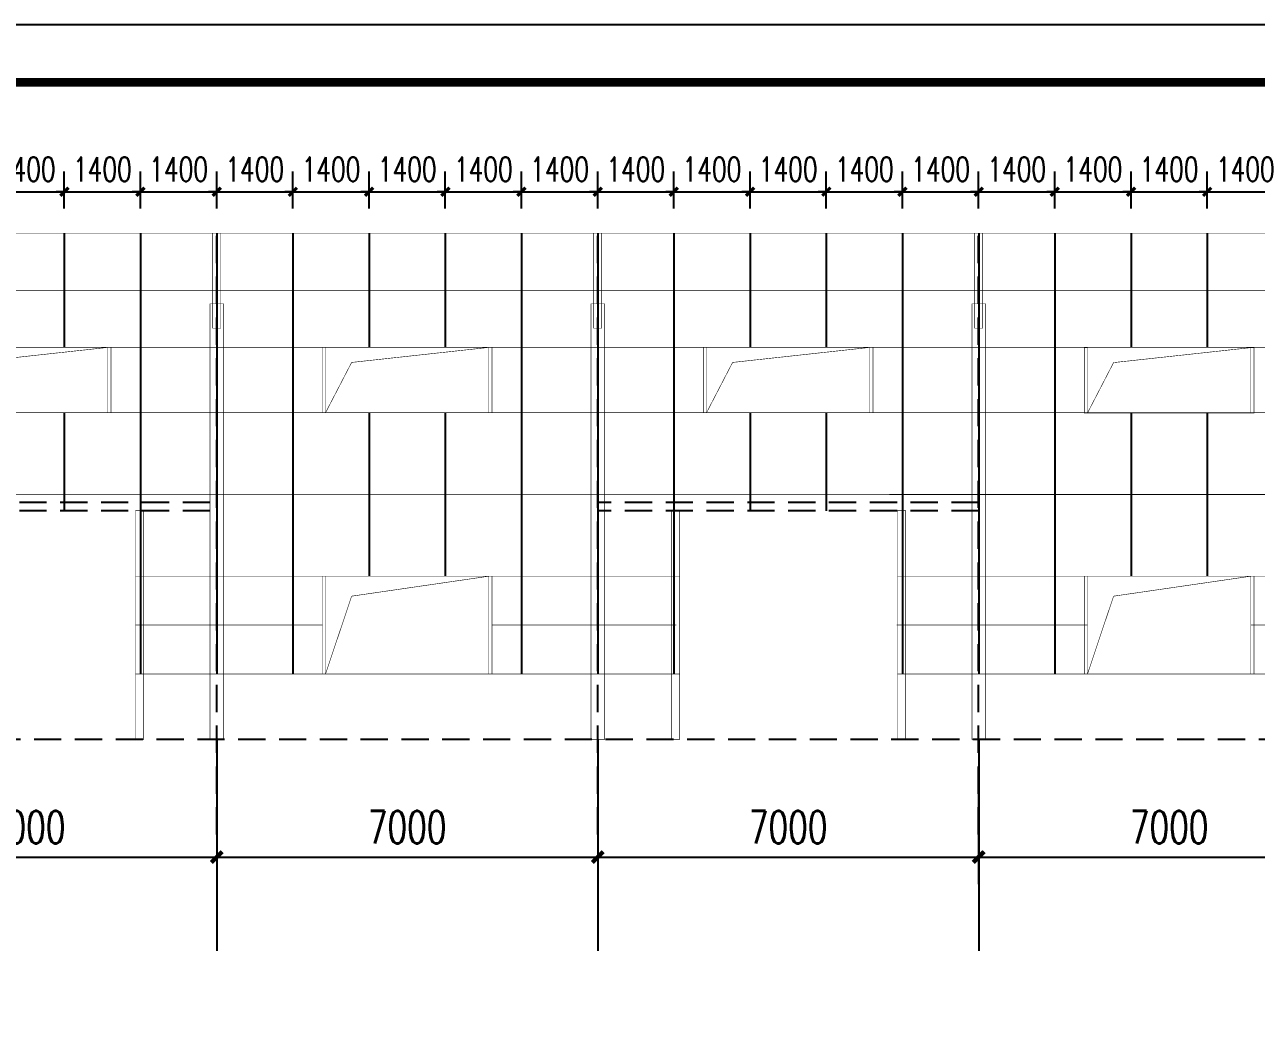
# Model space of a CAD drawing. Extents: x 180850 to 1400258, y 48356 to 327067.
# Drawn here: x 1223634 to 1246266, y 180570 to 199123 of the extents above; entities that cross this region are included whole.
import ezdxf

# ---------------------------------------------------------------- set-up
doc = ezdxf.new("R2010")
doc.units = 0
doc.header["$LTSCALE"] = 1000
doc.linetypes.add('DASHED', pattern=[0.75, 0.5, -0.25])
for name, color, linetype in [('AXIS', 3, 'Continuous'), ('LT', 27, 'Continuous'), ('PUB_TITLE', 4, 'Continuous')]:
    doc.layers.add(name, color=color, linetype=linetype)
doc.styles.add('_TCH_DIM_T3', font='SIMPLEX', dxfattribs={"width": 0.705882, "bigfont": 'GBCBIG'})
doc.dimstyles.new('_TCH_ARCH&&150', dxfattribs={"dimtxt": 446.25, "dimasz": 150, "dimexe": 375, "dimexo": 450, "dimgap": 189.375, "dimtad": 1, "dimdec": 0, "dimzin": 0, "dimdsep": 46, "dimtxsty": '_TCH_DIM_T3', "dimblk": 'ARCHTICK', "dimcen": 0.09, "dimclrd": 3, "dimclre": 3, "dimclrt": 7, "dimazin": 2, "dimtfac": 1, "dimtdec": 0, "dimtix": 1, "dimtmove": 2, "dimatfit": 3, "dimfxl": 1, "dimtolj": 1, "dimtzin": 0, "dimarcsym": 0})
doc.dimstyles.new('_TCH_ARCH&&200', dxfattribs={"dimtxt": 595, "dimasz": 200, "dimexe": 500, "dimexo": 600, "dimgap": 252.5, "dimtad": 1, "dimdec": 0, "dimzin": 0, "dimdsep": 46, "dimtxsty": '_TCH_DIM_T3', "dimblk": 'ARCHTICK', "dimcen": 0.09, "dimclrt": 7, "dimazin": 2, "dimtfac": 1, "dimtdec": 0, "dimtix": 1, "dimtmove": 2, "dimatfit": 3, "dimfxl": 1, "dimtolj": 1, "dimtzin": 0, "dimarcsym": 0})

# ---------------------------------------------------------------- blocks, each defined once
blk = doc.blocks.new('A$C5D176E33')
at = {"layer": 'LT', "linetype": 'DASHED'}
for p, q in [((21960, 39319), (21960, 50369)), ((28960, 39319), (28960, 50369)), ((35960, 39319), (35960, 50369)), ((21835, 45419), (15085, 45419)), ((21835, 45269), (15085, 45269)), ((35960, 45419), (28960, 45419)), ((35960, 45269), (28960, 45269)), ((605, 41069), (51633, 41069))]:
    blk.add_line(p, q, dxfattribs=at)
at = {"layer": 'LT', "linetype": 'DASHED', "const_width": 10}
for points in [[(50810, 50369), (1310, 50369)], [(50810, 49319), (1310, 49319)], [(50810, 48269), (1310, 48269)], [(50360, 47069), (1310, 47069)], [(50360, 45569), (1310, 45569)], [(50810, 45565), (34318, 45565)], [(30468, 44065), (20468, 44065)], [(50810, 44065), (34468, 44065)], [(20468, 43169), (23903, 43167)], [(30403, 43167), (27017, 43167)], [(34452, 43167), (37960, 43167)], [(40960, 43167), (45328, 43167)], [(30468, 42269), (20468, 42269)], [(50810, 42269), (34468, 42269)]]:
    blk.add_lwpolyline(points, dxfattribs=at)
for points in [[(21885, 50369), (22035, 50369), (22035, 48622), (21885, 48622)], [(28885, 50369), (29035, 50369), (29035, 48622), (28885, 48622)], [(35885, 50369), (36035, 50369), (36035, 48622), (35885, 48622)], [(21838, 41069), (21838, 49069), (22088, 49069), (22088, 41069)], [(28838, 41069), (28838, 49069), (29088, 49069), (29088, 41069)], [(35838, 41069), (35838, 49069), (36088, 49069), (36088, 41069)], [(17439, 47993), (19960, 48269), (19960, 47069), (16960, 47069)], [(20017, 48269), (19960, 48269), (19960, 47069), (20017, 47069)], [(23903, 48269), (23960, 48269), (23960, 47069), (23903, 47069)], [(24439, 47993), (26960, 48269), (26960, 47069), (23960, 47069)], [(27017, 48269), (26960, 48269), (26960, 47069), (27017, 47069)], [(30903, 48269), (30960, 48269), (30960, 47069), (30903, 47069)], [(31439, 47993), (33960, 48269), (33960, 47069), (30960, 47069)], [(34017, 48269), (33960, 48269), (33960, 47069), (34017, 47069)], [(37903, 48265), (37960, 48265), (37960, 47065), (37903, 47065)], [(38439, 47990), (40960, 48265), (40960, 47065), (37960, 47065)], [(41017, 48265), (40960, 48265), (40960, 47065), (41017, 47065)], [(20618, 45269), (20468, 45269), (20468, 41069), (20618, 41069)], [(30318, 45269), (30468, 45269), (30468, 41069), (30318, 41069)], [(34618, 45269), (34468, 45269), (34468, 41069), (34618, 41069)], [(23903, 44065), (23960, 44065), (23960, 42269), (23903, 42269)], [(24439, 43698), (26960, 44065), (26960, 42269), (23960, 42269)], [(27017, 44065), (26960, 44065), (26960, 42269), (27017, 42269)], [(37903, 44065), (37960, 44065), (37960, 42269), (37903, 42269)], [(38439, 43698), (40960, 44065), (40960, 42269), (37960, 42269)], [(41017, 44065), (40960, 44065), (40960, 42269), (41017, 42269)]]:
    blk.add_lwpolyline(points, close=True, dxfattribs=at)
blk = doc.blocks.new('_ArchTick')
at = {"color": 0, "linetype": 'ByBlock', "const_width": 0.4}
blk.add_lwpolyline([(-0.5, -0.5), (0.5, 0.5)], dxfattribs=at)
blk = doc.blocks.new('*D983')
at = {"layer": 'AXIS', "color": 0, "lineweight": -2, "transparency": 16777216}
for p, q in [((1220163, 185392), (1220163, 183327)), ((1227163, 185392), (1227163, 183327)), ((1220163, 183827), (1227163, 183827))]:
    blk.add_line(p, q, dxfattribs=at)
at = {"layer": 'Defpoints', "color": 0, "transparency": 16777216}
for p in [(1220163, 185992), (1227163, 185992), (1227163, 183827)]:
    blk.add_point(p, dxfattribs=at)
at = {"layer": 'AXIS', "color": 0, "lineweight": -2, "transparency": 16777216, "xscale": 200, "yscale": 200, "zscale": 200, "rotation": 180}
blk.add_blockref('_ArchTick', (1220163, 183827), dxfattribs=at)
at = {"layer": 'AXIS', "color": 0, "lineweight": -2, "transparency": 16777216, "xscale": 200, "yscale": 200, "zscale": 200}
blk.add_blockref('_ArchTick', (1227163, 183827), dxfattribs=at)
at = {"layer": 'AXIS', "color": 7, "transparency": 16777216, "insert": (1223663, 184377), "char_height": 595, "attachment_point": 5, "style": '_TCH_DIM_T3'}
blk.add_mtext('\\A1;7000', dxfattribs=at)
blk = doc.blocks.new('*D984')
at = {"layer": 'AXIS', "color": 0, "lineweight": -2, "transparency": 16777216}
for p, q in [((1227163, 185392), (1227163, 183327)), ((1234163, 185392), (1234163, 183327)), ((1227163, 183827), (1234163, 183827))]:
    blk.add_line(p, q, dxfattribs=at)
at = {"layer": 'Defpoints', "color": 0, "transparency": 16777216}
for p in [(1227163, 185992), (1234163, 185992), (1234163, 183827)]:
    blk.add_point(p, dxfattribs=at)
at = {"layer": 'AXIS', "color": 0, "lineweight": -2, "transparency": 16777216, "xscale": 200, "yscale": 200, "zscale": 200, "rotation": 180}
blk.add_blockref('_ArchTick', (1227163, 183827), dxfattribs=at)
at = {"layer": 'AXIS', "color": 0, "lineweight": -2, "transparency": 16777216, "xscale": 200, "yscale": 200, "zscale": 200}
blk.add_blockref('_ArchTick', (1234163, 183827), dxfattribs=at)
at = {"layer": 'AXIS', "color": 7, "transparency": 16777216, "insert": (1230663, 184377), "char_height": 595, "attachment_point": 5, "style": '_TCH_DIM_T3'}
blk.add_mtext('\\A1;7000', dxfattribs=at)
blk = doc.blocks.new('*D985')
at = {"layer": 'AXIS', "color": 0, "lineweight": -2, "transparency": 16777216}
for p, q in [((1234163, 185392), (1234163, 183327)), ((1241163, 185392), (1241163, 183327)), ((1234163, 183827), (1241163, 183827))]:
    blk.add_line(p, q, dxfattribs=at)
at = {"layer": 'Defpoints', "color": 0, "transparency": 16777216}
for p in [(1234163, 185992), (1241163, 185992), (1241163, 183827)]:
    blk.add_point(p, dxfattribs=at)
at = {"layer": 'AXIS', "color": 0, "lineweight": -2, "transparency": 16777216, "xscale": 200, "yscale": 200, "zscale": 200, "rotation": 180}
blk.add_blockref('_ArchTick', (1234163, 183827), dxfattribs=at)
at = {"layer": 'AXIS', "color": 0, "lineweight": -2, "transparency": 16777216, "xscale": 200, "yscale": 200, "zscale": 200}
blk.add_blockref('_ArchTick', (1241163, 183827), dxfattribs=at)
at = {"layer": 'AXIS', "color": 7, "transparency": 16777216, "insert": (1237663, 184377), "char_height": 595, "attachment_point": 5, "style": '_TCH_DIM_T3'}
blk.add_mtext('\\A1;7000', dxfattribs=at)
blk = doc.blocks.new('*D986')
at = {"layer": 'AXIS', "color": 0, "lineweight": -2, "transparency": 16777216}
for p, q in [((1241163, 185392), (1241163, 183327)), ((1248163, 185392), (1248163, 183327)), ((1241163, 183827), (1248163, 183827))]:
    blk.add_line(p, q, dxfattribs=at)
at = {"layer": 'Defpoints', "color": 0, "transparency": 16777216}
for p in [(1241163, 185992), (1248163, 185992), (1248163, 183827)]:
    blk.add_point(p, dxfattribs=at)
at = {"layer": 'AXIS', "color": 0, "lineweight": -2, "transparency": 16777216, "xscale": 200, "yscale": 200, "zscale": 200, "rotation": 180}
blk.add_blockref('_ArchTick', (1241163, 183827), dxfattribs=at)
at = {"layer": 'AXIS', "color": 0, "lineweight": -2, "transparency": 16777216, "xscale": 200, "yscale": 200, "zscale": 200}
blk.add_blockref('_ArchTick', (1248163, 183827), dxfattribs=at)
at = {"layer": 'AXIS', "color": 7, "transparency": 16777216, "insert": (1244663, 184377), "char_height": 595, "attachment_point": 5, "style": '_TCH_DIM_T3'}
blk.add_mtext('\\A1;7000', dxfattribs=at)
blk = doc.blocks.new('*D1000')
at = {"color": 3, "lineweight": -2, "transparency": 16777216}
for p, q in [((1222963, 195742), (1222963, 196427)), ((1224363, 195743), (1224363, 196427)), ((1222963, 196052), (1222813, 196052)), ((1222963, 196052), (1224363, 196052)), ((1224363, 196052), (1224513, 196052))]:
    blk.add_line(p, q, dxfattribs=at)
at = {"layer": 'Defpoints', "color": 0, "transparency": 16777216}
for p in [(1224363, 196052), (1222963, 195292), (1224363, 195293)]:
    blk.add_point(p, dxfattribs=at)
at = {"color": 3, "lineweight": -2, "transparency": 16777216, "xscale": 150, "yscale": 150, "zscale": 150}
blk.add_blockref('_ArchTick', (1222963, 196052), dxfattribs=at)
at = {"color": 3, "lineweight": -2, "transparency": 16777216, "xscale": 150, "yscale": 150, "zscale": 150, "rotation": 180}
blk.add_blockref('_ArchTick', (1224363, 196052), dxfattribs=at)
at = {"color": 7, "transparency": 16777216, "insert": (1223663, 196465), "char_height": 446.2, "attachment_point": 5, "style": '_TCH_DIM_T3'}
blk.add_mtext('\\A1;1400', dxfattribs=at)
blk = doc.blocks.new('*D1001')
at = {"color": 3, "lineweight": -2, "transparency": 16777216}
for p, q in [((1224363, 195743), (1224363, 196427)), ((1225763, 195742), (1225763, 196427)), ((1224363, 196052), (1224213, 196052)), ((1224363, 196052), (1225763, 196052)), ((1225763, 196052), (1225913, 196052))]:
    blk.add_line(p, q, dxfattribs=at)
at = {"layer": 'Defpoints', "color": 0, "transparency": 16777216}
for p in [(1225763, 196052), (1224363, 195293), (1225763, 195292)]:
    blk.add_point(p, dxfattribs=at)
at = {"color": 3, "lineweight": -2, "transparency": 16777216, "xscale": 150, "yscale": 150, "zscale": 150}
blk.add_blockref('_ArchTick', (1224363, 196052), dxfattribs=at)
at = {"color": 3, "lineweight": -2, "transparency": 16777216, "xscale": 150, "yscale": 150, "zscale": 150, "rotation": 180}
blk.add_blockref('_ArchTick', (1225763, 196052), dxfattribs=at)
at = {"color": 7, "transparency": 16777216, "insert": (1225063, 196465), "char_height": 446.2, "attachment_point": 5, "style": '_TCH_DIM_T3'}
blk.add_mtext('\\A1;1400', dxfattribs=at)
blk = doc.blocks.new('*D1002')
at = {"color": 3, "lineweight": -2, "transparency": 16777216}
for p, q in [((1225763, 195742), (1225763, 196427)), ((1227163, 195742), (1227163, 196427)), ((1225763, 196052), (1225613, 196052)), ((1225763, 196052), (1227163, 196052)), ((1227163, 196052), (1227313, 196052))]:
    blk.add_line(p, q, dxfattribs=at)
at = {"layer": 'Defpoints', "color": 0, "transparency": 16777216}
for p in [(1227163, 196052), (1225763, 195292), (1227163, 195292)]:
    blk.add_point(p, dxfattribs=at)
at = {"color": 3, "lineweight": -2, "transparency": 16777216, "xscale": 150, "yscale": 150, "zscale": 150}
blk.add_blockref('_ArchTick', (1225763, 196052), dxfattribs=at)
at = {"color": 3, "lineweight": -2, "transparency": 16777216, "xscale": 150, "yscale": 150, "zscale": 150, "rotation": 180}
blk.add_blockref('_ArchTick', (1227163, 196052), dxfattribs=at)
at = {"color": 7, "transparency": 16777216, "insert": (1226463, 196465), "char_height": 446.2, "attachment_point": 5, "style": '_TCH_DIM_T3'}
blk.add_mtext('\\A1;1400', dxfattribs=at)
blk = doc.blocks.new('*D1003')
at = {"color": 3, "lineweight": -2, "transparency": 16777216}
for p, q in [((1227163, 195742), (1227163, 196427)), ((1228563, 195742), (1228563, 196427)), ((1227163, 196052), (1227013, 196052)), ((1227163, 196052), (1228563, 196052)), ((1228563, 196052), (1228713, 196052))]:
    blk.add_line(p, q, dxfattribs=at)
at = {"layer": 'Defpoints', "color": 0, "transparency": 16777216}
for p in [(1228563, 196052), (1227163, 195292), (1228563, 195292)]:
    blk.add_point(p, dxfattribs=at)
at = {"color": 3, "lineweight": -2, "transparency": 16777216, "xscale": 150, "yscale": 150, "zscale": 150}
blk.add_blockref('_ArchTick', (1227163, 196052), dxfattribs=at)
at = {"color": 3, "lineweight": -2, "transparency": 16777216, "xscale": 150, "yscale": 150, "zscale": 150, "rotation": 180}
blk.add_blockref('_ArchTick', (1228563, 196052), dxfattribs=at)
at = {"color": 7, "transparency": 16777216, "insert": (1227863, 196465), "char_height": 446.2, "attachment_point": 5, "style": '_TCH_DIM_T3'}
blk.add_mtext('\\A1;1400', dxfattribs=at)
blk = doc.blocks.new('*D1004')
at = {"color": 3, "lineweight": -2, "transparency": 16777216}
for p, q in [((1228563, 195742), (1228563, 196427)), ((1229963, 195742), (1229963, 196427)), ((1228563, 196052), (1228413, 196052)), ((1228563, 196052), (1229963, 196052)), ((1229963, 196052), (1230113, 196052))]:
    blk.add_line(p, q, dxfattribs=at)
at = {"layer": 'Defpoints', "color": 0, "transparency": 16777216}
for p in [(1229963, 196052), (1228563, 195292), (1229963, 195292)]:
    blk.add_point(p, dxfattribs=at)
at = {"color": 3, "lineweight": -2, "transparency": 16777216, "xscale": 150, "yscale": 150, "zscale": 150}
blk.add_blockref('_ArchTick', (1228563, 196052), dxfattribs=at)
at = {"color": 3, "lineweight": -2, "transparency": 16777216, "xscale": 150, "yscale": 150, "zscale": 150, "rotation": 180}
blk.add_blockref('_ArchTick', (1229963, 196052), dxfattribs=at)
at = {"color": 7, "transparency": 16777216, "insert": (1229263, 196465), "char_height": 446.2, "attachment_point": 5, "style": '_TCH_DIM_T3'}
blk.add_mtext('\\A1;1400', dxfattribs=at)
blk = doc.blocks.new('*D1005')
at = {"color": 3, "lineweight": -2, "transparency": 16777216}
for p, q in [((1229963, 195742), (1229963, 196427)), ((1231363, 195743), (1231363, 196427)), ((1229963, 196052), (1229813, 196052)), ((1229963, 196052), (1231363, 196052)), ((1231363, 196052), (1231513, 196052))]:
    blk.add_line(p, q, dxfattribs=at)
at = {"layer": 'Defpoints', "color": 0, "transparency": 16777216}
for p in [(1231363, 196052), (1229963, 195292), (1231363, 195293)]:
    blk.add_point(p, dxfattribs=at)
at = {"color": 3, "lineweight": -2, "transparency": 16777216, "xscale": 150, "yscale": 150, "zscale": 150}
blk.add_blockref('_ArchTick', (1229963, 196052), dxfattribs=at)
at = {"color": 3, "lineweight": -2, "transparency": 16777216, "xscale": 150, "yscale": 150, "zscale": 150, "rotation": 180}
blk.add_blockref('_ArchTick', (1231363, 196052), dxfattribs=at)
at = {"color": 7, "transparency": 16777216, "insert": (1230663, 196465), "char_height": 446.2, "attachment_point": 5, "style": '_TCH_DIM_T3'}
blk.add_mtext('\\A1;1400', dxfattribs=at)
blk = doc.blocks.new('*D1006')
at = {"color": 3, "lineweight": -2, "transparency": 16777216}
for p, q in [((1231363, 195743), (1231363, 196427)), ((1232763, 195742), (1232763, 196427)), ((1231363, 196052), (1231213, 196052)), ((1231363, 196052), (1232763, 196052)), ((1232763, 196052), (1232913, 196052))]:
    blk.add_line(p, q, dxfattribs=at)
at = {"layer": 'Defpoints', "color": 0, "transparency": 16777216}
for p in [(1232763, 196052), (1231363, 195293), (1232763, 195292)]:
    blk.add_point(p, dxfattribs=at)
at = {"color": 3, "lineweight": -2, "transparency": 16777216, "xscale": 150, "yscale": 150, "zscale": 150}
blk.add_blockref('_ArchTick', (1231363, 196052), dxfattribs=at)
at = {"color": 3, "lineweight": -2, "transparency": 16777216, "xscale": 150, "yscale": 150, "zscale": 150, "rotation": 180}
blk.add_blockref('_ArchTick', (1232763, 196052), dxfattribs=at)
at = {"color": 7, "transparency": 16777216, "insert": (1232063, 196465), "char_height": 446.2, "attachment_point": 5, "style": '_TCH_DIM_T3'}
blk.add_mtext('\\A1;1400', dxfattribs=at)
blk = doc.blocks.new('*D1007')
at = {"color": 3, "lineweight": -2, "transparency": 16777216}
for p, q in [((1232763, 195742), (1232763, 196427)), ((1234163, 195742), (1234163, 196427)), ((1232763, 196052), (1232613, 196052)), ((1232763, 196052), (1234163, 196052)), ((1234163, 196052), (1234313, 196052))]:
    blk.add_line(p, q, dxfattribs=at)
at = {"layer": 'Defpoints', "color": 0, "transparency": 16777216}
for p in [(1234163, 196052), (1232763, 195292), (1234163, 195292)]:
    blk.add_point(p, dxfattribs=at)
at = {"color": 3, "lineweight": -2, "transparency": 16777216, "xscale": 150, "yscale": 150, "zscale": 150}
blk.add_blockref('_ArchTick', (1232763, 196052), dxfattribs=at)
at = {"color": 3, "lineweight": -2, "transparency": 16777216, "xscale": 150, "yscale": 150, "zscale": 150, "rotation": 180}
blk.add_blockref('_ArchTick', (1234163, 196052), dxfattribs=at)
at = {"color": 7, "transparency": 16777216, "insert": (1233463, 196465), "char_height": 446.2, "attachment_point": 5, "style": '_TCH_DIM_T3'}
blk.add_mtext('\\A1;1400', dxfattribs=at)
blk = doc.blocks.new('*D1008')
at = {"color": 3, "lineweight": -2, "transparency": 16777216}
for p, q in [((1234163, 195742), (1234163, 196427)), ((1235563, 195742), (1235563, 196427)), ((1234163, 196052), (1234013, 196052)), ((1234163, 196052), (1235563, 196052)), ((1235563, 196052), (1235713, 196052))]:
    blk.add_line(p, q, dxfattribs=at)
at = {"layer": 'Defpoints', "color": 0, "transparency": 16777216}
for p in [(1235563, 196052), (1234163, 195292), (1235563, 195292)]:
    blk.add_point(p, dxfattribs=at)
at = {"color": 3, "lineweight": -2, "transparency": 16777216, "xscale": 150, "yscale": 150, "zscale": 150}
blk.add_blockref('_ArchTick', (1234163, 196052), dxfattribs=at)
at = {"color": 3, "lineweight": -2, "transparency": 16777216, "xscale": 150, "yscale": 150, "zscale": 150, "rotation": 180}
blk.add_blockref('_ArchTick', (1235563, 196052), dxfattribs=at)
at = {"color": 7, "transparency": 16777216, "insert": (1234863, 196465), "char_height": 446.2, "attachment_point": 5, "style": '_TCH_DIM_T3'}
blk.add_mtext('\\A1;1400', dxfattribs=at)
blk = doc.blocks.new('*D1009')
at = {"color": 3, "lineweight": -2, "transparency": 16777216}
for p, q in [((1235563, 195742), (1235563, 196427)), ((1236963, 195742), (1236963, 196427)), ((1235563, 196052), (1235413, 196052)), ((1235563, 196052), (1236963, 196052)), ((1236963, 196052), (1237113, 196052))]:
    blk.add_line(p, q, dxfattribs=at)
at = {"layer": 'Defpoints', "color": 0, "transparency": 16777216}
for p in [(1236963, 196052), (1235563, 195292), (1236963, 195292)]:
    blk.add_point(p, dxfattribs=at)
at = {"color": 3, "lineweight": -2, "transparency": 16777216, "xscale": 150, "yscale": 150, "zscale": 150}
blk.add_blockref('_ArchTick', (1235563, 196052), dxfattribs=at)
at = {"color": 3, "lineweight": -2, "transparency": 16777216, "xscale": 150, "yscale": 150, "zscale": 150, "rotation": 180}
blk.add_blockref('_ArchTick', (1236963, 196052), dxfattribs=at)
at = {"color": 7, "transparency": 16777216, "insert": (1236263, 196465), "char_height": 446.2, "attachment_point": 5, "style": '_TCH_DIM_T3'}
blk.add_mtext('\\A1;1400', dxfattribs=at)
blk = doc.blocks.new('*D1010')
at = {"color": 3, "lineweight": -2, "transparency": 16777216}
for p, q in [((1236963, 195742), (1236963, 196427)), ((1238363, 195743), (1238363, 196427)), ((1236963, 196052), (1236813, 196052)), ((1236963, 196052), (1238363, 196052)), ((1238363, 196052), (1238513, 196052))]:
    blk.add_line(p, q, dxfattribs=at)
at = {"layer": 'Defpoints', "color": 0, "transparency": 16777216}
for p in [(1238363, 196052), (1236963, 195292), (1238363, 195293)]:
    blk.add_point(p, dxfattribs=at)
at = {"color": 3, "lineweight": -2, "transparency": 16777216, "xscale": 150, "yscale": 150, "zscale": 150}
blk.add_blockref('_ArchTick', (1236963, 196052), dxfattribs=at)
at = {"color": 3, "lineweight": -2, "transparency": 16777216, "xscale": 150, "yscale": 150, "zscale": 150, "rotation": 180}
blk.add_blockref('_ArchTick', (1238363, 196052), dxfattribs=at)
at = {"color": 7, "transparency": 16777216, "insert": (1237663, 196465), "char_height": 446.2, "attachment_point": 5, "style": '_TCH_DIM_T3'}
blk.add_mtext('\\A1;1400', dxfattribs=at)
blk = doc.blocks.new('*D1011')
at = {"color": 3, "lineweight": -2, "transparency": 16777216}
for p, q in [((1238363, 195743), (1238363, 196427)), ((1239763, 195742), (1239763, 196427)), ((1238363, 196052), (1238213, 196052)), ((1238363, 196052), (1239763, 196052)), ((1239763, 196052), (1239913, 196052))]:
    blk.add_line(p, q, dxfattribs=at)
at = {"layer": 'Defpoints', "color": 0, "transparency": 16777216}
for p in [(1239763, 196052), (1238363, 195293), (1239763, 195292)]:
    blk.add_point(p, dxfattribs=at)
at = {"color": 3, "lineweight": -2, "transparency": 16777216, "xscale": 150, "yscale": 150, "zscale": 150}
blk.add_blockref('_ArchTick', (1238363, 196052), dxfattribs=at)
at = {"color": 3, "lineweight": -2, "transparency": 16777216, "xscale": 150, "yscale": 150, "zscale": 150, "rotation": 180}
blk.add_blockref('_ArchTick', (1239763, 196052), dxfattribs=at)
at = {"color": 7, "transparency": 16777216, "insert": (1239063, 196465), "char_height": 446.2, "attachment_point": 5, "style": '_TCH_DIM_T3'}
blk.add_mtext('\\A1;1400', dxfattribs=at)
blk = doc.blocks.new('*D1012')
at = {"color": 3, "lineweight": -2, "transparency": 16777216}
for p, q in [((1239763, 195742), (1239763, 196427)), ((1241163, 195742), (1241163, 196427)), ((1239763, 196052), (1239613, 196052)), ((1239763, 196052), (1241163, 196052)), ((1241163, 196052), (1241313, 196052))]:
    blk.add_line(p, q, dxfattribs=at)
at = {"layer": 'Defpoints', "color": 0, "transparency": 16777216}
for p in [(1241163, 196052), (1239763, 195292), (1241163, 195292)]:
    blk.add_point(p, dxfattribs=at)
at = {"color": 3, "lineweight": -2, "transparency": 16777216, "xscale": 150, "yscale": 150, "zscale": 150}
blk.add_blockref('_ArchTick', (1239763, 196052), dxfattribs=at)
at = {"color": 3, "lineweight": -2, "transparency": 16777216, "xscale": 150, "yscale": 150, "zscale": 150, "rotation": 180}
blk.add_blockref('_ArchTick', (1241163, 196052), dxfattribs=at)
at = {"color": 7, "transparency": 16777216, "insert": (1240463, 196465), "char_height": 446.2, "attachment_point": 5, "style": '_TCH_DIM_T3'}
blk.add_mtext('\\A1;1400', dxfattribs=at)
blk = doc.blocks.new('*D1013')
at = {"color": 3, "lineweight": -2, "transparency": 16777216}
for p, q in [((1241163, 195742), (1241163, 196427)), ((1242563, 195742), (1242563, 196427)), ((1241163, 196052), (1241013, 196052)), ((1241163, 196052), (1242563, 196052)), ((1242563, 196052), (1242713, 196052))]:
    blk.add_line(p, q, dxfattribs=at)
at = {"layer": 'Defpoints', "color": 0, "transparency": 16777216}
for p in [(1242563, 196052), (1241163, 195292), (1242563, 195292)]:
    blk.add_point(p, dxfattribs=at)
at = {"color": 3, "lineweight": -2, "transparency": 16777216, "xscale": 150, "yscale": 150, "zscale": 150}
blk.add_blockref('_ArchTick', (1241163, 196052), dxfattribs=at)
at = {"color": 3, "lineweight": -2, "transparency": 16777216, "xscale": 150, "yscale": 150, "zscale": 150, "rotation": 180}
blk.add_blockref('_ArchTick', (1242563, 196052), dxfattribs=at)
at = {"color": 7, "transparency": 16777216, "insert": (1241863, 196465), "char_height": 446.2, "attachment_point": 5, "style": '_TCH_DIM_T3'}
blk.add_mtext('\\A1;1400', dxfattribs=at)
blk = doc.blocks.new('*D1014')
at = {"color": 3, "lineweight": -2, "transparency": 16777216}
for p, q in [((1242563, 195742), (1242563, 196427)), ((1243963, 195742), (1243963, 196427)), ((1242563, 196052), (1242413, 196052)), ((1242563, 196052), (1243963, 196052)), ((1243963, 196052), (1244113, 196052))]:
    blk.add_line(p, q, dxfattribs=at)
at = {"layer": 'Defpoints', "color": 0, "transparency": 16777216}
for p in [(1243963, 196052), (1242563, 195292), (1243963, 195292)]:
    blk.add_point(p, dxfattribs=at)
at = {"color": 3, "lineweight": -2, "transparency": 16777216, "xscale": 150, "yscale": 150, "zscale": 150}
blk.add_blockref('_ArchTick', (1242563, 196052), dxfattribs=at)
at = {"color": 3, "lineweight": -2, "transparency": 16777216, "xscale": 150, "yscale": 150, "zscale": 150, "rotation": 180}
blk.add_blockref('_ArchTick', (1243963, 196052), dxfattribs=at)
at = {"color": 7, "transparency": 16777216, "insert": (1243263, 196465), "char_height": 446.2, "attachment_point": 5, "style": '_TCH_DIM_T3'}
blk.add_mtext('\\A1;1400', dxfattribs=at)
blk = doc.blocks.new('*D1015')
at = {"color": 3, "lineweight": -2, "transparency": 16777216}
for p, q in [((1243963, 195742), (1243963, 196427)), ((1245363, 195742), (1245363, 196427)), ((1243963, 196052), (1243813, 196052)), ((1243963, 196052), (1245363, 196052)), ((1245363, 196052), (1245513, 196052))]:
    blk.add_line(p, q, dxfattribs=at)
at = {"layer": 'Defpoints', "color": 0, "transparency": 16777216}
for p in [(1245363, 196052), (1243963, 195292), (1245363, 195292)]:
    blk.add_point(p, dxfattribs=at)
at = {"color": 3, "lineweight": -2, "transparency": 16777216, "xscale": 150, "yscale": 150, "zscale": 150}
blk.add_blockref('_ArchTick', (1243963, 196052), dxfattribs=at)
at = {"color": 3, "lineweight": -2, "transparency": 16777216, "xscale": 150, "yscale": 150, "zscale": 150, "rotation": 180}
blk.add_blockref('_ArchTick', (1245363, 196052), dxfattribs=at)
at = {"color": 7, "transparency": 16777216, "insert": (1244663, 196465), "char_height": 446.2, "attachment_point": 5, "style": '_TCH_DIM_T3'}
blk.add_mtext('\\A1;1400', dxfattribs=at)
blk = doc.blocks.new('*D1016')
at = {"color": 3, "lineweight": -2, "transparency": 16777216}
for p, q in [((1245363, 195742), (1245363, 196427)), ((1246763, 195742), (1246763, 196427)), ((1245363, 196052), (1245213, 196052)), ((1245363, 196052), (1246763, 196052)), ((1246763, 196052), (1246913, 196052))]:
    blk.add_line(p, q, dxfattribs=at)
at = {"layer": 'Defpoints', "color": 0, "transparency": 16777216}
for p in [(1246763, 196052), (1245363, 195292), (1246763, 195292)]:
    blk.add_point(p, dxfattribs=at)
at = {"color": 3, "lineweight": -2, "transparency": 16777216, "xscale": 150, "yscale": 150, "zscale": 150}
blk.add_blockref('_ArchTick', (1245363, 196052), dxfattribs=at)
at = {"color": 3, "lineweight": -2, "transparency": 16777216, "xscale": 150, "yscale": 150, "zscale": 150, "rotation": 180}
blk.add_blockref('_ArchTick', (1246763, 196052), dxfattribs=at)
at = {"color": 7, "transparency": 16777216, "insert": (1246063, 196465), "char_height": 446.2, "attachment_point": 5, "style": '_TCH_DIM_T3'}
blk.add_mtext('\\A1;1400', dxfattribs=at)

msp = doc.modelspace()

# ---------------------------------------------------------------- linework, layer by layer
at = {"color": 4}
for p, q in [((1224363.3, 195293.32), (1224363.3, 193193.32)), ((1225763.3, 195291.63), (1225763.3, 187191.63)), ((1227163.3, 195291.63), (1227163.3, 187191.63)), ((1228563.3, 195291.63), (1228563.3, 187191.63)), ((1229963.3, 195291.63), (1229963.3, 193191.63)), ((1231363.3, 195293.32), (1231363.3, 193193.32)), ((1232763.3, 195291.63), (1232763.3, 187191.63)), ((1234163.3, 195291.63), (1234163.3, 187191.63)), ((1235563.3, 195291.63), (1235563.3, 187191.63)), ((1236963.3, 195291.63), (1236963.3, 193191.63)), ((1238363.3, 195293.32), (1238363.3, 193193.32)), ((1239763.3, 195291.63), (1239763.3, 187191.63)), ((1241163.3, 195291.63), (1241163.3, 187191.63)), ((1242563.3, 195291.63), (1242563.3, 187191.63)), ((1243963.3, 195291.63), (1243963.3, 193191.63)), ((1245363.3, 195293.32), (1245363.3, 193193.32)), ((1224363.3, 191993.32), (1224363.3, 190191.63)), ((1229963.3, 191991.63), (1229963.3, 188988.25)), ((1231363.3, 191993.32), (1231363.3, 188989.94)), ((1236963.3, 191991.63), (1236963.3, 190191.63)), ((1238363.3, 191993.32), (1238363.3, 190191.63)), ((1243963.3, 191991.63), (1243963.3, 188988.25)), ((1245363.3, 191993.32), (1245363.3, 188989.94))]:
    msp.add_line(p, q, dxfattribs=at)
at = {"layer": 'AXIS'}
for p, q in [((1227163.3, 185991.63), (1227163.3, 182106.74)), ((1234163.3, 185991.63), (1234163.3, 182106.74)), ((1234163.3, 185991.63), (1234163.3, 182106.74)), ((1241163.3, 185991.63), (1241163.3, 182106.74))]:
    msp.add_line(p, q, dxfattribs=at)
at = {"layer": 'PUB_TITLE'}
msp.add_lwpolyline([(1194176.07, 199122.83), (1283372.95, 199122.83), (1283372.95, 136122.89), (1194176.07, 136122.89)], close=True, dxfattribs=at)
at = {"layer": 'PUB_TITLE', "const_width": 159.09}
msp.add_lwpolyline([(1196827.58, 137183.5), (1196827.58, 198062.23), (1282312.35, 198062.23), (1282312.35, 137183.5)], close=True, dxfattribs=at)

# ---------------------------------------------------------------- block references
msp.add_blockref('A$C5D176E33', (1205203.12, 144923.02))

# ---------------------------------------------------------------- dimensions: what is measured, and where the dimension line sits
for base, p1, p2, picture, middle in [((1224363.3, 196052.42), (1222963.3, 195291.63), (1224363.3, 195293.32), '*D1000', (1223663.3, 196464.92)), ((1225763.3, 196052.42), (1224363.3, 195293.32), (1225763.3, 195291.63), '*D1001', (1225063.3, 196464.92)), ((1227163.3, 196052.42), (1225763.3, 195291.63), (1227163.3, 195291.63), '*D1002', (1226463.3, 196464.92)), ((1228563.3, 196052.42), (1227163.3, 195291.63), (1228563.3, 195291.63), '*D1003', (1227863.3, 196464.92)), ((1229963.3, 196052.42), (1228563.3, 195291.63), (1229963.3, 195291.63), '*D1004', (1229263.3, 196464.92)), ((1231363.3, 196052.42), (1229963.3, 195291.63), (1231363.3, 195293.32), '*D1005', (1230663.3, 196464.92)), ((1232763.3, 196052.42), (1231363.3, 195293.32), (1232763.3, 195291.63), '*D1006', (1232063.3, 196464.92)), ((1234163.3, 196052.42), (1232763.3, 195291.63), (1234163.3, 195291.63), '*D1007', (1233463.3, 196464.92)), ((1235563.3, 196052.42), (1234163.3, 195291.63), (1235563.3, 195291.63), '*D1008', (1234863.3, 196464.92)), ((1236963.3, 196052.42), (1235563.3, 195291.63), (1236963.3, 195291.63), '*D1009', (1236263.3, 196464.92)), ((1238363.3, 196052.42), (1236963.3, 195291.63), (1238363.3, 195293.32), '*D1010', (1237663.3, 196464.92)), ((1239763.3, 196052.42), (1238363.3, 195293.32), (1239763.3, 195291.63), '*D1011', (1239063.3, 196464.92)), ((1241163.3, 196052.42), (1239763.3, 195291.63), (1241163.3, 195291.63), '*D1012', (1240463.3, 196464.92)), ((1242563.3, 196052.42), (1241163.3, 195291.63), (1242563.3, 195291.63), '*D1013', (1241863.3, 196464.92)), ((1243963.3, 196052.42), (1242563.3, 195291.63), (1243963.3, 195291.63), '*D1014', (1243263.3, 196464.92)), ((1245363.3, 196052.42), (1243963.3, 195291.63), (1245363.3, 195291.63), '*D1015', (1244663.3, 196464.92)), ((1246763.3, 196052.42), (1245363.3, 195291.63), (1246763.3, 195291.63), '*D1016', (1246063.3, 196464.92))]:
    dim = msp.add_linear_dim(base=base, p1=p1, p2=p2, dimstyle='_TCH_ARCH&&150')
    dim.commit()
    dim.dimension.update_dxf_attribs({"geometry": picture, "text_midpoint": middle})
at = {"layer": 'AXIS'}
for p1, p2, picture, middle in [((1220163.3, 185991.63), (1227163.3, 185991.63), '*D983', (1223663.3, 184376.62)), ((1227163.3, 185991.63), (1234163.3, 185991.63), '*D984', (1230663.3, 184376.62)), ((1234163.3, 185991.63), (1241163.3, 185991.63), '*D985', (1237663.3, 184376.62)), ((1241163.3, 185991.63), (1248163.3, 185991.63), '*D986', (1244663.3, 184376.62))]:
    dim = msp.add_aligned_dim(p1=p1, p2=p2, distance=-2165.01, dimstyle='_TCH_ARCH&&200', dxfattribs=at)
    dim.commit()
    dim.dimension.update_dxf_attribs({"geometry": picture, "text_midpoint": middle})

doc.saveas('drawing.dxf')
